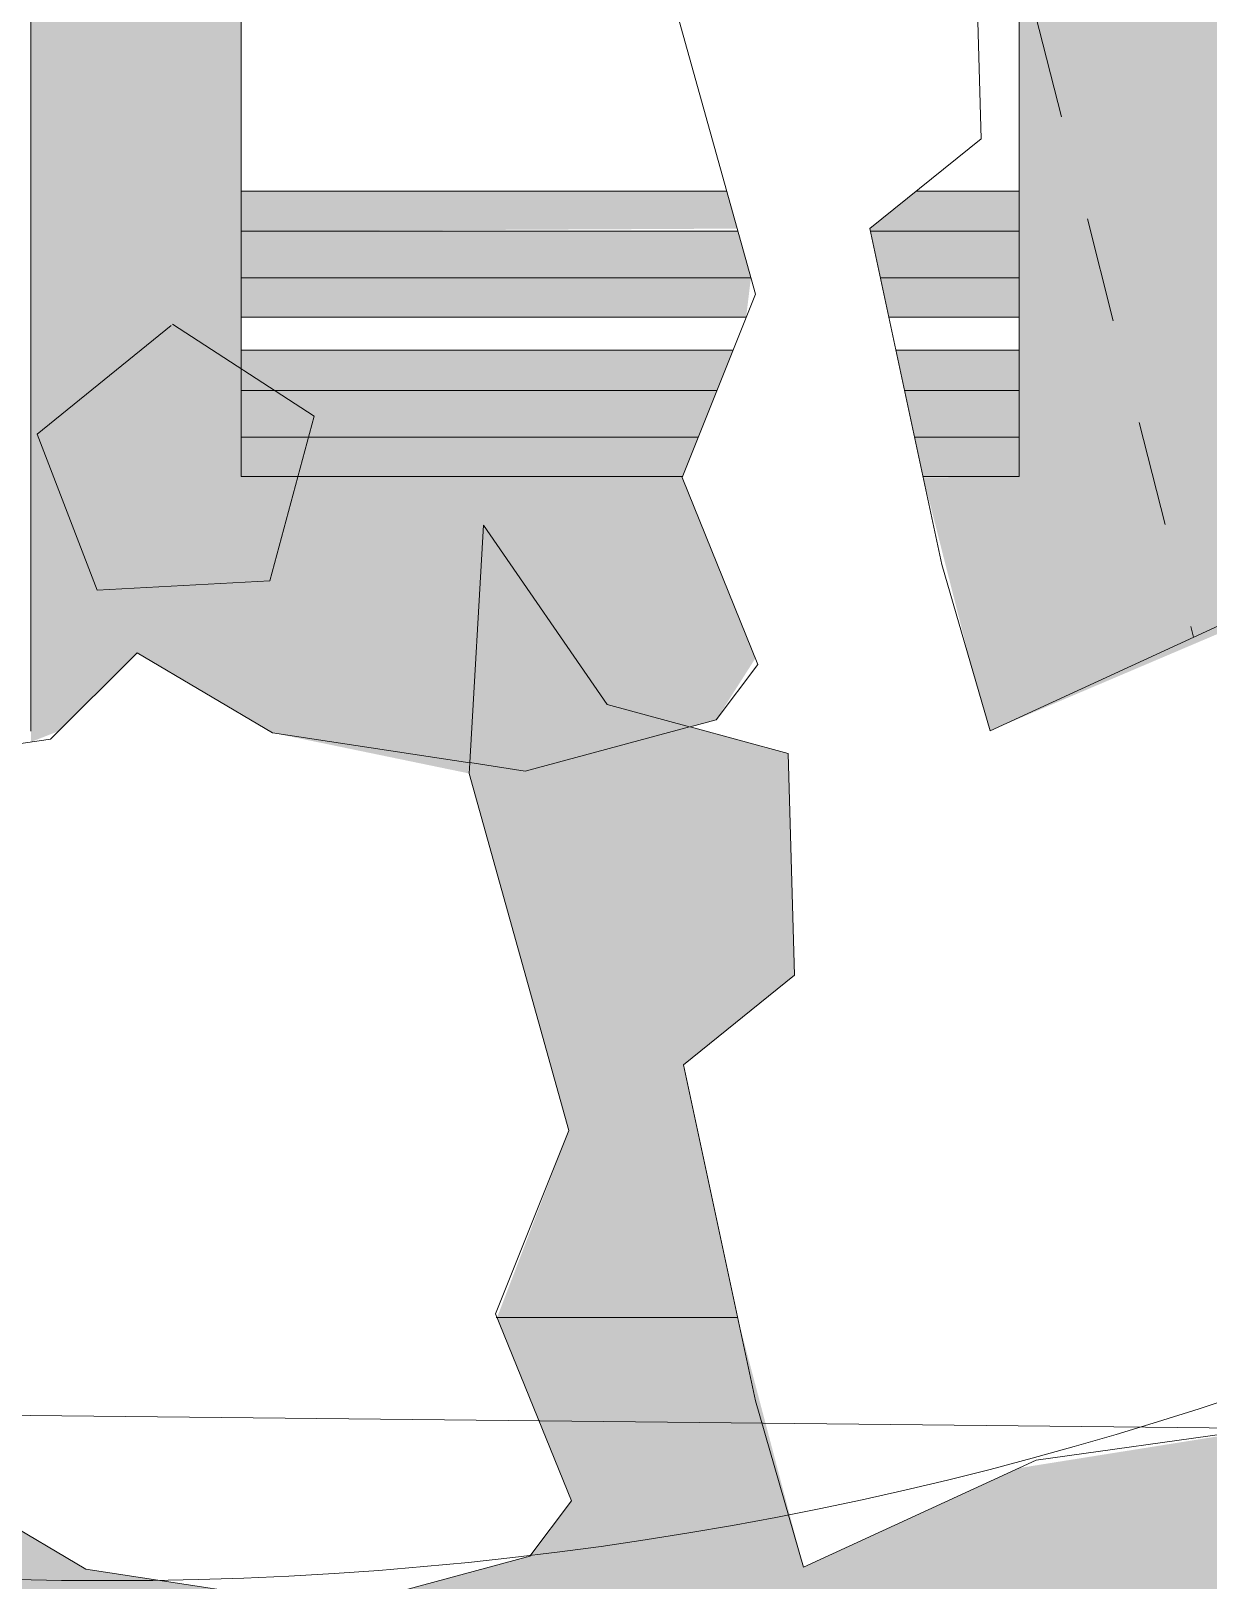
# Model space of a CAD drawing. Header units: metres. Extents: x 3856 to 4207, y -1118 to -691.
# Drawn here: x 3985.457 to 3986.576, y -967.49 to -966.015 of the extents above; entities that cross this region are included whole.
import ezdxf

# ---------------------------------------------------------------- set-up
doc = ezdxf.new("R2010")
doc.units = ezdxf.units.M
doc.linetypes.add('Trazo', pattern=[0.006, 0.003, -0.003])
for name, color, linetype, lineweight in [('_Hidden Lines_', 7, 'Trazo', 9), ('Parking', 7, 'Continuous', 9), ('Planting', 7, 'Continuous', 9), ('Surface Pattern', 7, 'Continuous', 9), ('Text Notes', 7, 'Continuous', 9)]:
    doc.layers.add(name, color=color, linetype=linetype, lineweight=lineweight)
doc.layers.add('ROA-E00-URB-A101-MASTER_PLAN cambio estaciomientos_dwg', color=7, linetype='Continuous', lineweight=9, true_color=0x767676)

# ---------------------------------------------------------------- blocks, each defined once
blk = doc.blocks.new('M_RPC Árbol - Caducifolio - Chopo de Lombardía - 12_2 metros-V104-IMPLANTACIÓN - KIT COMERCIAL')
at = {"layer": 'Planting'}
for p, q in [((0.8039, -1.9802), (0.7978, -1.7694)), ((0.4943, -1.7886), (0.5891, -2.128)), ((0.6981, -2.0657), (0.8039, -1.9802)), ((0.7666, -2.3853), (0.6981, -2.0657)), ((0.5891, -2.128), (0.5194, -2.3024)), ((0.0334, -2.158), (-0.0941, -2.2613)), ((0.1693, -2.2441), (0.0346, -2.1566)), ((0.1273, -2.4009), (0.1693, -2.2441)), ((-0.0941, -2.2613), (-0.0372, -2.4096)), ((0.5194, -2.3024), (0.5915, -2.4804)), ((0.3306, -2.3478), (0.3175, -2.5736)), ((0.4482, -2.5183), (0.3306, -2.3478)), ((0.8123, -2.5435), (0.7666, -2.3853)), ((-0.0372, -2.4096), (0.1273, -2.4009)), ((1.0336, -2.4418), (0.8123, -2.5435)), ((0.0011, -2.4693), (-0.0815, -2.5515)), ((0.1296, -2.5454), (0.0011, -2.4693)), ((0.5915, -2.4804), (0.5518, -2.5331)), ((0.5264, -2.5395), (0.4482, -2.5183)), ((0.5518, -2.5331), (0.5272, -2.5397)), ((0.3174, -2.574), (0.1296, -2.5454)), ((0.3701, -2.5817), (0.5264, -2.5395)), ((0.5272, -2.5397), (0.6203, -2.5649)), ((-0.0815, -2.5515), (-0.2663, -2.5775)), ((0.6203, -2.5649), (0.6264, -2.7758)), ((0.3169, -2.5841), (0.3174, -2.574)), ((0.3175, -2.5736), (0.3701, -2.5817)), ((0.4117, -2.9235), (0.3169, -2.5841)), ((0.6264, -2.7758), (0.5207, -2.8612)), ((0.5207, -2.8612), (0.5891, -3.1808)), ((0.342, -3.0979), (0.4117, -2.9235)), ((0.4141, -3.276), (0.342, -3.0979)), ((0.5891, -3.1808), (0.6349, -3.339)), ((0.8562, -3.2373), (1.1102, -3.2016)), ((0.6349, -3.339), (0.8562, -3.2373)), ((-0.1763, -3.2649), (-0.0478, -3.3409)), ((0.3744, -3.3286), (0.4141, -3.276)), ((0.1928, -3.3776), (0.3744, -3.3286)), ((-0.0478, -3.3409), (0.1928, -3.3776))]:
    blk.add_line(p, q, dxfattribs=at)
blk.add_arc((-0.0275, 0.0085), 3.3603, 180, 360, dxfattribs=at)
blk = doc.blocks.new('Cour Parqueadero verde - 5_00x2_50 p-V1050-IMPLANTACIÓN - KIT COMERCIAL')
at = {"layer": 'Parking', "true_color": 0xc1ce84}
h = blk.add_hatch(color=53, dxfattribs=at)
h.paths.add_polyline_path([(1.0454, -2.5), (1.2454, -2.5), (1.2387, -1.7878), (1.0454, -1.9027), (0.9038, -1.973), (0.7685, -2.0156), (0.6461, -2.1504), (0.5154, -2.1504), (0.4184, -2.2059), (0.4378, -2.3443), (0.1431, -2.5), (0.7685, -2.5)])
h.paths.add_polyline_path([(-0.5825, -2.5), (-0.6339, -2.2597), (-0.5282, -2.1743), (-0.5343, -1.9635), (-0.6274, -1.9382), (-0.6028, -1.9316), (-0.5655, -1.873), (-0.6352, -1.7), (-1.0546, -1.7), (-1.0546, -1.1977), (-1.1268, -0.7912), (-1.2219, -0.6685), (-1.2546, -0.6515), (-1.2546, -1.9526), (-1.2283, -1.9423), (-1.1535, -1.8679), (-1.025, -1.9439), (-0.8377, -1.9826), (-0.7429, -2.3221), (-0.8112, -2.5), (-0.6339, -2.5)])
h.paths.add_polyline_path([(-0.2709, 0.1311), (-0.2521, 0.187), (-0.2678, 0.5186), (-0.1416, 0.5766), (-0.1327, 0.4349), (-0.1739, 0.3125), (-0.207, 0.1329), (-0.2678, 0.1311)])
h.paths.add_polyline_path([(-0.3423, -1.942), (-0.0948, -1.8367), (0.133, -1.8047), (0.2198, -1.7452), (0.3054, -1.7), (0.3054, 2.5), (-0.3146, 2.5), (-0.3146, 0.1298), (-0.2709, 0.1311), (-0.3032, 0.0108), (-0.3146, -0.0506), (-0.3146, -1.7), (-0.4058, -1.701), (-0.3605, -1.879)])
h.paths.add_polyline_path([(1.0454, -1.1888), (1.1019, -1.1672), (1.2454, -1.096), (1.2387, -0.9073), (1.2033, -0.9197), (1.0454, -0.7808), (1.0454, -1.1775)])
h.paths.add_polyline_path([(1.2454, -0.5456), (1.2454, 2.5), (1.0454, 2.5), (1.0454, -0.2295), (1.1587, -0.2674), (1.1713, -0.5244), (1.2387, -0.5436)])
h.paths.add_polyline_path([(-1.0546, -0.4824), (-1.0546, 2.5), (-1.2546, 2.5), (-1.2495, -0.344), (-1.1025, -0.4205), (-1.0734, -0.4581)])
at = {"layer": 'Parking', "true_color": 0xc0c0c0}
h = blk.add_hatch(color=9, dxfattribs=at)
h.paths.add_polyline_path([(-0.3146, -1.6182), (-0.3146, -1.58), (-0.4317, -1.58), (-0.4235, -1.6182), (-0.388, -1.6182)])
h.paths.add_polyline_path([(-0.6021, -1.6182), (-0.5869, -1.58), (-1.0546, -1.58), (-1.0546, -1.6182), (-0.6352, -1.6182)])
h = blk.add_hatch(color=9, dxfattribs=at)
h.paths.add_polyline_path([(-0.3146, -1.6626), (-0.3146, -1.6182), (-0.4235, -1.6182), (-0.414, -1.6626), (-0.388, -1.6626)])
h.paths.add_polyline_path([(-0.6199, -1.6626), (-0.6021, -1.6182), (-1.0546, -1.6182), (-1.0546, -1.6626), (-0.6352, -1.6626)])
h = blk.add_hatch(color=9, dxfattribs=at)
h.paths.add_polyline_path([(-0.3146, -1.7), (-0.3146, -1.6626), (-0.414, -1.6626), (-0.406, -1.7), (-0.388, -1.7)])
h.paths.add_polyline_path([(-0.6352, -1.7), (-0.6348, -1.7), (-0.6199, -1.6626), (-1.0546, -1.6626), (-1.0546, -1.7)])
at = {"layer": '_Hidden Lines_'}
blk.add_line((-0.5452, -0.2919), (-0.1486, -1.853), dxfattribs=at)
at = {"layer": 'Parking'}
for p, q in [((-0.3146, -0.0506), (-0.3146, -1.58)), ((-1.2546, -0.6515), (-1.2546, -1.9423)), ((-1.0546, -1.58), (-1.0546, -1.1977)), ((-1.0546, -1.6182), (-1.0546, -1.58)), ((-1.0546, -1.58), (-0.5869, -1.58)), ((-0.4317, -1.58), (-0.3146, -1.58)), ((-0.3146, -1.58), (-0.3146, -1.6182)), ((-1.0546, -1.6626), (-1.0546, -1.6182)), ((-1.0546, -1.6182), (-0.6021, -1.6182)), ((-0.4235, -1.6182), (-0.3146, -1.6182)), ((-0.3146, -1.6182), (-0.3146, -1.6626)), ((-1.0546, -1.7), (-1.0546, -1.6626)), ((-1.0546, -1.6626), (-0.6199, -1.6626)), ((-0.414, -1.6626), (-0.3146, -1.6626)), ((-0.3146, -1.6626), (-0.3146, -1.7)), ((-1.0546, -1.7), (-0.6348, -1.7)), ((-0.406, -1.7), (-0.3146, -1.7)), ((-0.8121, -2.5), (-0.5825, -2.5))]:
    blk.add_line(p, q, dxfattribs=at)
blk = doc.blocks.new('ROA-E00-URB-A101-MASTER_PLAN cambio estaciomientos_dwg_Cour Parqueadero verde - 5_00x2_50 p-V881-Master Plan - Etapa 1-7987540-IMPLANTACIÓN - KIT COMERCIAL')
at = {"layer": 'Parking', "true_color": 0xc0c0c0}
h = blk.add_hatch(color=9, dxfattribs=at)
h.paths.add_polyline_path([(1.0454, -1.4782), (0.5738, -1.4757), (0.5838, -1.44), (1.0454, -1.44)])
h.paths.add_polyline_path([(0.4469, -1.4782), (0.3055, -1.4782), (0.3055, -1.44), (0.4032, -1.44), (0.4474, -1.4757)])
h = blk.add_hatch(color=9, dxfattribs=at)
h.paths.add_polyline_path([(1.0454, -1.5226), (0.5607, -1.5226), (0.5731, -1.4782), (1.0454, -1.4782)])
h.paths.add_polyline_path([(0.4374, -1.5226), (0.3055, -1.5226), (0.3055, -1.4782), (0.4469, -1.4782)])
h = blk.add_hatch(color=9, dxfattribs=at)
h.paths.add_polyline_path([(1.0454, -1.56), (0.5652, -1.56), (0.5607, -1.5226), (1.0454, -1.5226)])
h.paths.add_polyline_path([(0.4294, -1.56), (0.3055, -1.56), (0.3055, -1.5226), (0.4374, -1.5226), (0.4341, -1.538)])
at = {"layer": 'Parking'}
for p, q in [((0.3055, -1.44), (0.4032, -1.44)), ((0.5838, -1.44), (1.0454, -1.44)), ((0.3055, -1.4782), (0.4469, -1.4782)), ((0.5731, -1.4782), (1.0454, -1.4782)), ((0.3055, -1.5226), (0.4374, -1.5226)), ((0.5607, -1.5226), (1.0454, -1.5226)), ((0.4294, -1.56), (0.3055, -1.56)), ((1.0454, -1.56), (0.5652, -1.56))]:
    blk.add_line(p, q, dxfattribs=at)
blk = doc.blocks.new('ROA-E00-URB-A101-MASTER_PLAN cambio estaciomientos_dwg-7942325-IMPLANTACIÓN - KIT COMERCIAL')
at = {"extrusion": (0, 0, -1), "zscale": -1, "rotation": 269.9999999993215}
blk.add_blockref('ROA-E00-URB-A101-MASTER_PLAN cambio estaciomientos_dwg_Cour Parqueadero verde - 5_00x2_50 p-V881-Master Plan - Etapa 1-7987540-IMPLANTACIÓN - KIT COMERCIAL', (-964.7274, 3986.7023), dxfattribs=at)

msp = doc.modelspace()

# ---------------------------------------------------------------- hatches: boundary and pattern name
at = {"layer": 'Surface Pattern', "true_color": 0xcdcdcd}
msp.add_hatch(color=254, dxfattribs=at).paths.add_polyline_path([(3986.6166, -968.2273), (3993.6098, -968.2273), (3993.6098, -967.2388), (3986.8544, -967.2388), (3986.7529, -967.2799), (3986.667, -967.339), (3986.3968, -967.3821), (3986.1917, -967.4764), (3986.1289, -967.2388), (3985.9002, -967.2388), (3985.9709, -967.4133), (3985.9311, -967.4659), (3985.7496, -967.515), (3985.5089, -967.4782), (3985.3805, -967.4022), (3985.2831, -967.4865), (3985.0761, -967.5074), (3984.8987, -967.4934), (3984.7536, -967.4668), (3984.7208, -967.4009), (3984.6155, -967.3216), (3984.3845, -967.3541), (3984.1373, -967.2712), (3984.1286, -967.2388), (3977.1098, -967.2388), (3977.1098, -968.2273), (3986.4129, -968.2273)])

# ---------------------------------------------------------------- linework, layer by layer
at = {"layer": 'Text Notes'}
msp.add_line((4039.8233, -967.8931), (3869.95, -966.1407), dxfattribs=at)

# ---------------------------------------------------------------- block references
at = {"layer": 'Parking'}
msp.add_blockref('Cour Parqueadero verde - 5_00x2_50 p-V1050-IMPLANTACIÓN - KIT COMERCIAL', (3986.7114, -964.7388), dxfattribs=at)
at = {"layer": 'Planting'}
msp.add_blockref('M_RPC Árbol - Caducifolio - Chopo de Lombardía - 12_2 metros-V104-IMPLANTACIÓN - KIT COMERCIAL', (3985.5568, -964.1374), dxfattribs=at)
at = {"layer": 'ROA-E00-URB-A101-MASTER_PLAN cambio estaciomientos_dwg', "color": 7, "rotation": 269.9999999999999}
msp.add_blockref('ROA-E00-URB-A101-MASTER_PLAN cambio estaciomientos_dwg-7942325-IMPLANTACIÓN - KIT COMERCIAL', (0, 0), dxfattribs=at)

doc.saveas('drawing.dxf')
